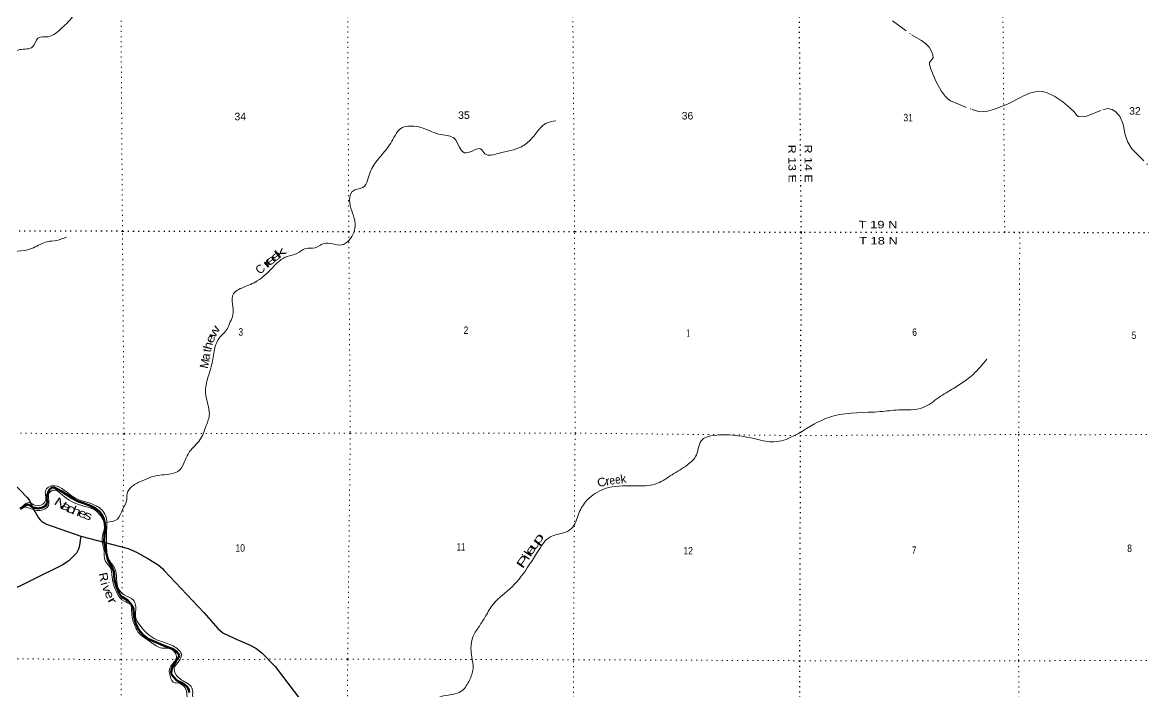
# Model space of a CAD drawing. Header units: feet. Extents: x -252966 to 4, y -183309 to 1368.
# Drawn here: x -56218 to -29908, y -163397 to -147693 of the extents above; entities that cross this region are included whole.
import ezdxf
from ezdxf.enums import TextEntityAlignment as Align

# ---------------------------------------------------------------- set-up
doc = ezdxf.new("R2010")
doc.units = ezdxf.units.FT
doc.header["$LTSCALE"] = 80
for name, pattern in [('DOT_DASHED', [7.7, 5, -1.2, 0.3, -1.2]), ('DOTTED', [1.5, 0.3, -1.2]), ('LONG_DASH_SHORT_DASH', [9.9, 6, -1.2, 1.5, -1.2])]:
    doc.linetypes.add(name, pattern=pattern)
for name, color, linetype, lineweight in [('11', 7, 'LONG_DASH_SHORT_DASH', 60), ('29', 7, 'Continuous', 25), ('39', 7, 'Continuous', 13), ('41', 7, 'Continuous', 13), ('44', 7, 'DOT_DASHED', 13), ('6', 7, 'DOTTED', 25), ('7', 7, 'DOTTED', 13)]:
    doc.layers.add(name, color=color, linetype=linetype, lineweight=lineweight)

msp = doc.modelspace()

# ---------------------------------------------------------------- linework, layer by layer
at = {"layer": '11'}
for points in [[(-56267.09, -159107.27), (-56121.11, -159015.54), (-56085.07, -159003.44), (-56059.71, -159013.55), (-55995.8, -159065.21), (-55962.82, -159076.64), (-55890.99, -159092.77), (-55849.77, -159096.75), (-55813.83, -159095.72), (-55772.97, -159087.71), (-55730.92, -159071.31), (-55700.61, -159052.9), (-55678.64, -159034.83), (-55649.83, -159002.21), (-55638.85, -158984.23), (-55634.69, -158971.95), (-55632.46, -158953.25), (-55633.75, -158934.89), (-55650.01, -158860.59), (-55648.13, -158820.75), (-55607.22, -158698.28), (-55576.5, -158649.53), (-55534, -158613.51), (-55496.95, -158606.12), (-55454.77, -158615.33), (-55394.36, -158644.02), (-55296.11, -158700.6), (-55033.45, -158869.78), (-54922.6, -158925), (-54784.62, -158972.28), (-54623.33, -159035.42), (-54512.61, -159092.87), (-54412.51, -159172.44), (-54362.51, -159235.32), (-54315.5, -159322.48), (-54280.24, -159441.96), (-54272.82, -159564.36), (-54303.53, -159852.3), (-54266.65, -160073.79), (-54205.47, -160321.76), (-54088.33, -160538.49), (-54073.86, -160582.35), (-54064.99, -160658.48), (-54056.22, -160774.02), (-54010.33, -160942.34), (-53944.3, -161090.13), (-53900.88, -161154.86), (-53869.67, -161182.74), (-53741.7, -161262.11), (-53670.67, -161340.05), (-53629.64, -161406.6), (-53609.65, -161477.85), (-53593.47, -161650.1), (-53552.72, -161809.04), (-53485.25, -161950.84), (-53393.62, -162060.83), (-53264.1, -162157.7), (-52909.3, -162316.81), (-52700.71, -162392.32), (-52594.94, -162467.97), (-52564.04, -162501.57), (-52540.25, -162547.27), (-52543.72, -162588.61), (-52606.79, -162668.94)], [(-52606.79, -162668.94), (-52678.4, -162786.66), (-52714.69, -162865.33), (-52729.31, -162942.98), (-52715.93, -162989.1), (-52682.62, -163041.6), (-52592.24, -163134.5), (-52432.15, -163217.09), (-52343.4, -163295.11), (-52312.18, -163363.82), (-52303.39, -163419.16)]]:
    msp.add_lwpolyline(points, dxfattribs=at)
at = {"layer": '29'}
for points in [[(-59362.98, -156140.71), (-59099.25, -156364.36), (-59018.12, -156413.68), (-58744.94, -156534.47), (-58398.53, -156678.52), (-58154.16, -156791.25), (-58044.26, -156856.64), (-57974.32, -156911.22), (-57806.6, -157076.14), (-56108, -158843.05), (-56054.24, -158913.73), (-55958.9, -159116.1), (-55839.56, -159322.94), (-55803.87, -159368.92), (-55772.13, -159397.15), (-55726.29, -159432.44), (-55653.7, -159470.09), (-54850.46, -159748.8)], [(-54850.46, -159748.8), (-54888.78, -160005.85), (-54910.31, -160072.73), (-54948.73, -160146.99), (-55025.5, -160230.21), (-55128.57, -160326.95), (-55287.4, -160432.92), (-57320.2, -161429.65)], [(-54850.46, -159748.8), (-53734.26, -160043.26), (-53538.2, -160129.35), (-53273.92, -160276.01), (-53030.41, -160425.75), (-52931.67, -160510.44), (-52890.07, -160554.38), (-51958.04, -161544.38), (-51632.88, -161918.5), (-51515.85, -162015.41), (-51232.75, -162152.92), (-50876.34, -162305.03), (-50740.05, -162375.33), (-50598.36, -162488.73), (-50288.96, -162806.71), (-48827.96, -164732.42)]]:
    msp.add_lwpolyline(points, dxfattribs=at)
at = {"layer": '39'}
for points in [[(-52653.74, -145157.06), (-52987.28, -145271.46), (-53174.18, -145392), (-53200.39, -145520.71), (-53280.84, -145657.42), (-53546.09, -145785.94), (-53960, -145928.44), (-54271.53, -146171.58), (-54850.38, -146619.67), (-54981.14, -146881.05), (-54963.34, -147261.2), (-55021.78, -147518.6), (-55293.18, -147822.11), (-55618.75, -148029.04), (-55853.81, -148065.06), (-55978.49, -148264.09), (-56281.87, -148332.25), (-56527.02, -148442.69), (-56936.9, -148581.17), (-57845.06, -148848), (-58104.23, -148902.11), (-58379.54, -149050.74), (-58624.63, -149082.74), (-58857.86, -149376.22), (-59209.65, -149735.98), (-59477.05, -150047.54), (-59666.22, -150530.12), (-59867.45, -151020.73), (-60002.5, -151652.18), (-59992.72, -152014.23), (-60143.52, -152221.28), (-60244.28, -152665.71), (-60338.91, -152965.33), (-60326.94, -153119.81)], [(-54242.77, -159425.71), (-53989.83, -159349.97), (-53869.14, -159126.8), (-53766.53, -158895.58), (-53760.4, -158752.78), (-53639.74, -158577.88), (-53408.64, -158451.34), (-53187.61, -158361), (-52785.81, -158294.92), (-52570.83, -158230.72), (-52428.06, -158033.72), (-52293.28, -157766.31), (-52054.04, -157488.93), (-51903.14, -157153.15), (-51830.62, -156877.65), (-51866.62, -156656.38), (-51920.66, -156382.8), (-51864.15, -156024.83), (-51787.64, -155777.49), (-51721.08, -155411.48), (-51610.39, -155113.89), (-51405.32, -154878.71), (-51340.93, -154721.88), (-51276.53, -154559.01), (-51264.12, -154062.22), (-51039.02, -153911.54), (-50705.46, -153760.94), (-50349.68, -153449.45), (-50003.98, -153184.21), (-49776.95, -153118.01), (-49575.98, -152997.48), (-49346.97, -152979.55), (-49139.99, -152879.14), (-48730.23, -152915.64), (-48551.37, -152807.17), (-48410.48, -152415.06), (-48470.56, -152171.65), (-48534.66, -151922.2), (-48488.28, -151670.82), (-48389.81, -151614.57), (-48188.87, -151536.28), (-48106.38, -151345.27), (-47949.45, -151007.48), (-47720.24, -150726.07), (-47499.04, -150396.38), (-47370.34, -150207.41), (-47030.8, -150127.21), (-46609.06, -150258.26), (-46394.17, -150326.8), (-46080.87, -150417.54), (-45964.51, -150620.77), (-45844.08, -150751.6), (-45665.27, -150711.51), (-45468.37, -150663.38), (-45364, -150776.09), (-45046.61, -150768.29), (-44508.15, -150609.79), (-44272.99, -150426.94), (-44067.91, -150171.65), (-43939.27, -150065.15), (-43702.19, -150002.97)], [(-55184.26, -152729.82), (-55413.31, -152808.09), (-55636.31, -152840.1), (-55955.8, -152980.66), (-56566.54, -153074.74), (-57293.73, -153102.35), (-58205.77, -153194.2), (-58503.18, -153344.82), (-58569.64, -153576.08), (-58670.27, -153845.52), (-58911.42, -153982.11), (-59162.63, -154136.79), (-59259.49, -154171.72)], [(-33586.1, -155597.96), (-33909.77, -155953.72), (-34370.02, -156283.24), (-34713.67, -156496.18), (-35081.44, -156731.23), (-35655.99, -156787.12), (-36089.91, -156827.02), (-37174.72, -156926.78), (-37626.83, -157115.51), (-38402.49, -157509.15), (-38641.56, -157537.13), (-39017.15, -157468.47), (-39848.71, -157373.32), (-40133.98, -157417.35), (-40258.57, -157479.61), (-40401.46, -157841.54), (-40616.57, -158080.73), (-40974.29, -158309.75), (-41313.92, -158508.62), (-41538.94, -158560.75), (-41972.84, -158566.46), (-42615.71, -158660.51), (-43003.61, -158945.83), (-43168.53, -159231.32), (-43331.49, -159571.11), (-43524.4, -159673.54), (-43827.79, -159765.84), (-44125.34, -160113.57), (-44324.44, -160425.18), (-44728.57, -160937.77), (-45164.76, -161339.71), (-45351.79, -161631.21), (-45494.58, -161858.38), (-45639.38, -162095.61), (-45691.82, -162385.2), (-45673.88, -162580.31), (-45641.95, -162861.92), (-45728.52, -163131.37), (-45897.43, -163374.62), (-46224.94, -163478.96), (-46488.14, -163561.23), (-46633.02, -163897.02), (-46715.63, -164242.9), (-46709.83, -164554.66), (-46680.02, -164993.15), (-46567.7, -165232.58), (-46429.22, -165407.67), (-46276.64, -165522.43), (-46192.38, -165667.31), (-45919.37, -165930.99), (-45670.53, -166265.06), (-45594.34, -166466.25), (-45512.1, -166623.19), (-45511.11, -166625.67)], [(-19502.92, -157667.82), (-19883.28, -157907.02), (-20375.57, -158257.39), (-20739.57, -158562.86), (-21135.69, -158866.49), (-21577.94, -159182.42), (-21849.87, -159427.1), (-22210.02, -159694.36), (-22540.57, -159850.87), (-22965.5, -160003.86), (-23241.68, -160196.29), (-23489.66, -160406.67), (-24156.65, -160749.89), (-24346.74, -160889.6), (-24755.62, -161038.48), (-25298.5, -160860.33), (-25610.3, -160727.23), (-25845.15, -160736.49), (-26088.06, -160741.76), (-26375.46, -160674.88), (-26704.6, -160700.71), (-26907.25, -160725.88), (-26966.43, -160957.4), (-26915.32, -161158.19), (-26856.65, -161256.41), (-26876.65, -161710.9), (-26844.92, -162064.6), (-26704.71, -162431.81), (-26437.68, -162872.75), (-26112.54, -163291.28), (-25908.26, -163619.96), (-25720.46, -163858.25), (-25174.51, -164267.6), (-25069.11, -164486.21), (-25017.87, -165155.46), (-25029.88, -165601.87), (-25026.69, -165861.22), (-25022.94, -166241.19), (-25077.85, -166526.98), (-25180.95, -166811), (-25372.22, -167131.67), (-25476.28, -167206.59), (-25650.7, -167259.77), (-25987.04, -167466.58), (-26076.75, -167605.77), (-26210.21, -167835.67), (-26378.8, -167848.6), (-26551.46, -167847.48), (-26710.61, -167729.68), (-26945.17, -167803.27), (-27249.43, -167999.86), (-27341.37, -168090.81), (-27381.01, -168201.6), (-27382.31, -168356.42), (-27361.44, -168531.23), (-27386.88, -168676.12), (-27521, -168761.26), (-28035.62, -169055.44), (-28311.48, -169318.24), (-28338.13, -169638.06), (-28263.86, -170073.97), (-28337.05, -170311.59), (-28635.23, -170962.54), (-28643.56, -171334.54), (-28760.31, -171707.1), (-29009.44, -172108.48), (-29376.94, -172524.56), (-29450.16, -172758.16), (-29544.67, -173164.78), (-29739.11, -173670.44), (-29968.13, -174077.75), (-30169.51, -174382.39)], [(-56217.35, -159052.76), (-56063.41, -158960.29), (-55908.79, -159032.81), (-55695.8, -158952.52), (-55667.58, -158823.81), (-55679.54, -158697.09), (-55602.13, -158599.78), (-55462.93, -158565.53), (-55237.01, -158670.56), (-54896.27, -158894.78), (-54751.67, -158939.14), (-54511.32, -159026.74), (-54416.31, -159080.18), (-54246.6, -159344.12), (-54239.89, -159563.03), (-54242.16, -159921.05), (-54234.29, -160150.34), (-54204.24, -160260.99), (-54067.46, -160481.16), (-54015.67, -160619.14), (-53997.78, -160880.63), (-53833.24, -161124.12), (-53614.38, -161251), (-53564.25, -161369.7), (-53554.42, -161671.41), (-53474.18, -161820.31), (-53153.01, -162136.32), (-52899.98, -162241.1), (-52650.32, -162344.28), (-52486.01, -162545.21), (-52495.14, -162590.87), (-52604.68, -162755.27), (-52654.89, -162874), (-52645.36, -162929.16), (-52571.13, -163051.91), (-52365.07, -163193.65), (-52239.87, -163311.62), (-52221.95, -163528.85), (-52181.92, -163723.98), (-52155.12, -163814.69), (-52138.83, -163826.37)], [(-56218.54, -159052.47), (-56088.38, -159084.66), (-55802.95, -159147.76), (-55606.24, -159030.71), (-55606.11, -158857.74), (-55579.91, -158729.03), (-55475.41, -158666.76), (-55288.67, -158779.53), (-54819.39, -159033.59), (-54675.63, -159070.13), (-54559.73, -159111.94), (-54373.05, -159287.07), (-54288.81, -159474.18), (-54347.3, -159793.94), (-54321.34, -160003.13), (-54299.33, -160123.83), (-54285.4, -160300.84), (-54145.05, -160513.13), (-54116.92, -160658.98), (-54081.15, -160878.44), (-53994.7, -161097.54), (-53834.13, -161276.66), (-53683.53, -161355.22), (-53654.42, -161513.19), (-53636.16, -161691.28), (-53590.52, -161823.71), (-53535.75, -161951.57), (-53212.11, -162232.51), (-52941.03, -162375.51), (-52736.15, -162399.8), (-52636.63, -162485.84), (-52599.7, -162601.03), (-52661.73, -162705.04), (-52771.27, -162901.39), (-52753.01, -163033.82), (-52642.32, -163190.32), (-52611.53, -163189.08), (-52401.58, -163307.81), (-52355.94, -163472.2), (-52346.81, -163668.56), (-52255.53, -163874.05), (-52238.21, -163886.77)]]:
    msp.add_spline(points, degree=3, dxfattribs=at)
at = {"layer": '44'}
for points in [[(-35801.97, -147658.58), (-35353.78, -147983.91), (-35121.47, -148118.97), (-35015.46, -148195.48), (-34942.37, -148273.84), (-34893.13, -148356.45), (-34857.18, -148455.06), (-34846.33, -148524.28), (-34932.85, -148635.99), (-34933.94, -148678.13), (-34901.27, -148789.47), (-34772.69, -149087.08), (-34654.29, -149301.51), (-34566.42, -149423.78), (-34503.8, -149488), (-34436.42, -149536.4), (-33931.51, -149739.93), (-33759.36, -149790.92), (-33572.27, -149778.16), (-33405.02, -149730.69), (-33103.05, -149614.66), (-32738.48, -149422.65), (-32581.63, -149356.76), (-32378.13, -149309.95), (-32286.85, -149310.91), (-32187.99, -149335.37), (-31992.41, -149432.37), (-31801.54, -149559.95), (-31642.3, -149696.7), (-31532.36, -149800.24), (-31475.85, -149874.64), (-31432.49, -149904.3), (-31286.24, -149907.6)], [(-31286.24, -149907.6), (-30866.29, -149742.16), (-30752.15, -149715.71), (-30648.77, -149732.96), (-30556.26, -149793.09), (-30461.06, -149910.84), (-30385.72, -150079.24), (-30339.38, -150331.58), (-30278.84, -150504.13), (-30182.33, -150657.66), (-29716.3, -151131.91)]]:
    msp.add_lwpolyline(points, dxfattribs=at)
at = {"layer": '6'}
for points in [[(-37933.38, -137474.04), (-37979.45, -142014.24), (-37995.35, -147316.07), (-37946.98, -152623.99), (-37964.5, -157388.8), (-37980.38, -162672.53), (-37986.24, -167976.38), (-37978.04, -173284.27), (-37979.8, -173531.37)], [(-31288.91, -152629.03), (-32812.58, -152623.79), (-33166.12, -152625.54), (-37946.98, -152623.99), (-43260.14, -152605.95), (-48559.26, -152606.03), (-53870.43, -152596.04), (-59169.54, -152586.06), (-61121.54, -152588.05)], [(-6291.49, -152619.49), (-6644.82, -152623.33), (-11597.59, -152652.9), (-11971.12, -152630.7), (-16915.99, -152630.07), (-17287.42, -152627.96), (-22228.3, -152623.29), (-22567.61, -152619.01), (-27498.4, -152626.35), (-27845.68, -152636.18), (-31288.91, -152629.03)]]:
    msp.add_lwpolyline(points, dxfattribs=at)
at = {"layer": '7'}
for points in [[(-53943.9, -183244.7), (-53921.39, -178532), (-53905.48, -173214.08), (-53909.67, -167920.27), (-53901.83, -162650.62), (-53833.7, -157348.82), (-53870.43, -152596.04), (-53906.75, -147294.17), (-53870.78, -142006.43), (-53863.45, -137441.89)], [(-48544.41, -137453.87), (-48589.73, -142000.3), (-48585.55, -147308.19), (-48559.26, -152606.03), (-48524.53, -157334.67), (-48584.62, -162640.5), (-48592.07, -164633.87)], [(-43296.63, -169216.5), (-43293.4, -167986.51), (-43287.52, -162650.48), (-43249.51, -157332.57), (-43260.14, -152605.95), (-43302.5, -147306.09), (-43296.64, -142000.22), (-43237.61, -137464.58)], [(-33187.46, -139133.69), (-33186.54, -142015.8), (-33210.48, -147315.62), (-33166.12, -152625.54)], [(-32812.58, -152623.79), (-32840.12, -157364.46), (-32839.96, -162678.37), (-32821.7, -167964.14), (-32823.37, -172730.08)], [(-62590.89, -157334.63), (-59142.84, -157318.72), (-53833.7, -157348.82), (-48524.53, -157334.67), (-43249.51, -157332.57), (-37964.5, -157388.8), (-32840.12, -157364.46), (-31295.43, -157368.88)], [(-31295.43, -157368.88), (-27526.96, -157357.36), (-22220.78, -157342.05), (-16926.45, -157369.02), (-11602.1, -157373.73), (-6297.8, -157386.58)], [(-62605.44, -162627.01), (-59217.71, -162600.71), (-53901.83, -162650.62), (-48584.62, -162634.46), (-43287.52, -162650.48), (-37980.38, -162672.53), (-32839.96, -162678.37), (-31302.72, -162665.77)], [(-6287.75, -162658.23), (-11628.22, -162639.53), (-16934.46, -162642.78), (-22222.53, -162668.05), (-27554.87, -162671.43), (-31302.72, -162665.77)]]:
    msp.add_lwpolyline(points, dxfattribs=at)

# ---------------------------------------------------------------- texts
at = {"layer": '41'}
for s, rotation, width, p in [('e', 39.077, 1.8, (-50214.72, -153254.12)), ('k', 37.131, 1.95, (-50108.82, -153173.87)), ('r', 41.662, 2.1, (-50416.3, -153412.72)), ('e', 39.077, 1.8, (-50330.52, -153346.16)), ('w', 61.01, 1.45, (-51633.62, -154990.81)), ('h', 75.433, 1.15, (-51766.66, -155302.36)), ('e', 68.117, 1.25, (-51716.46, -155153.13)), ('a', 79.529, 1.05, (-51822.66, -155553.02)), ('C', 19.04, 1.1, (-42591.17, -158575.56)), ('e', 8.703, 0.9, (-42364.23, -158535.25)), ('e', 5.682, 0.85, (-42235.68, -158517.1)), ('r', 12.197, 1.15, (-42465.5, -158555.29)), ('N', 326.601, 1.45, (-55377.29, -159064.75)), ('a', 329.497, 1.6, (-55237.32, -159136.33)), ('c', 335.742, 1.5, (-55115.26, -159198.27)), ('h', 337.912, 1.35, (-54984.7, -159254.04)), ('e', 337.726, 1.25, (-54841.29, -159306.5)), ('s', 339.825, 1.45, (-54710.86, -159355.21)), ('e', 57.743, 1.55, (-44215.96, -160125.99)), ('u', 55.71, 1.75, (-44125.38, -159994.87)), ('p', 53.376, 1.8, (-44040.08, -159871.45)), ('P', 53.907, 1.75, (-44394.89, -160403.32)), ('i', 57.104, 1.4, (-44319.43, -160288.56)), ('l', 57.104, 1.35, (-44272.91, -160216.62)), ('R', 282.409, 1.1, (-54408.23, -160730.07)), ('v', 285.184, 1.15, (-54331.21, -161006.27)), ('e', 292.405, 1.25, (-54262.41, -161157.94)), ('r', 298.198, 1.6, (-54192.82, -161308.79))]:
    msp.add_text(s, height=200, rotation=rotation, dxfattribs=dict(at, width=width)).set_placement(p, align=Align.CENTER)
for s, rotation, p in [('C', 42.319, (-50571.36, -153553.89)), ('t', 79.529, (-51791.44, -155407)), ('M', 78.067, (-51844.33, -155719.63)), ('k', 7.865, (-42102.83, -158502.95)), ('i', 285.384, (-54376.37, -160886.32))]:
    msp.add_text(s, height=200, rotation=rotation, dxfattribs=at).set_placement(p, align=Align.CENTER)
at = {"layer": '6'}
for s, rotation, width, p in [('R 13 E', 270.522, 1.25, (-38245.09, -150563.36)), ('R 14 E', 270.522, 1.25, (-37865.78, -150560.02)), ('T 19 N', 359.981, 1.3, (-36595.88, -152524.52)), ('T 18 N', 359.981, 1.3, (-36586.88, -152904.11))]:
    msp.add_text(s, height=175, rotation=rotation, dxfattribs=dict(at, width=width)).set_placement(p)
at = {"layer": '7'}
for s, width, p in [('32', 1.05, (-30247.02, -149857.55)), ('34', 1.05, (-51242.13, -149989.26)), ('35', 1.05, (-45994.14, -149956.38)), ('36', 1.05, (-40747.59, -149971.21)), ('31', 0.85, (-35543.07, -150014.15)), ('3', 0.85, (-51149.16, -155044.93)), ('2', 0.85, (-45864.61, -155004.67)), ('1', 0.4, (-40626.19, -155068.27)), ('6', 0.85, (-35336.93, -155050.09)), ('5', 0.85, (-30187.74, -155122.42)), ('10', 0.85, (-51217.29, -160113.42)), ('11', 0.65, (-46022.45, -160088.46)), ('8', 0.85, (-30291.54, -160121.54)), ('12', 0.85, (-40705.04, -160179.74)), ('7', 0.85, (-35348.12, -160167.08))]:
    msp.add_text(s, height=175, dxfattribs=dict(at, width=width)).set_placement(p)

doc.saveas('drawing.dxf')
